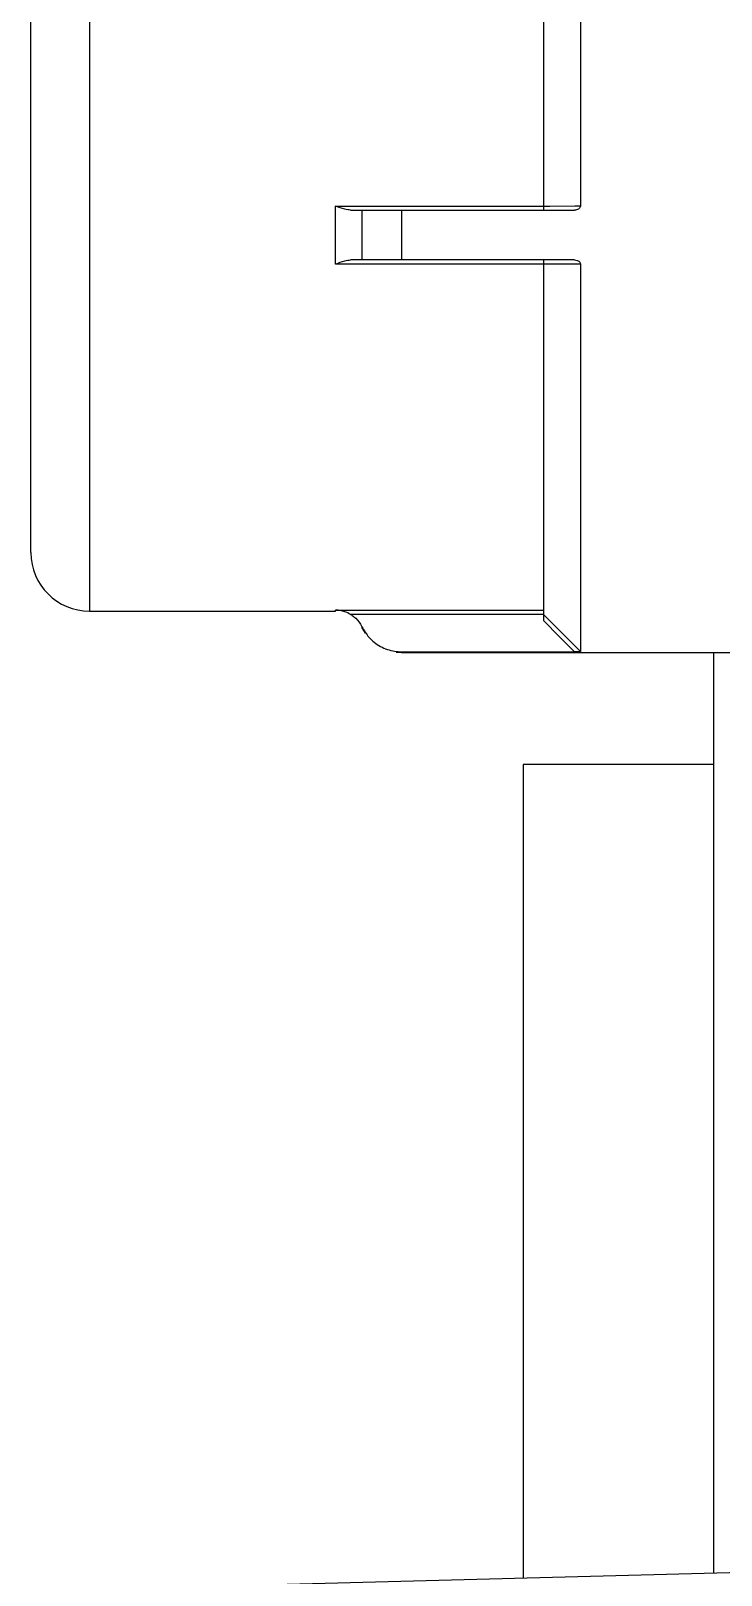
# Model space of a CAD drawing. Extents: x 75 to 2075, y 25 to 1460.
# Drawn here: x 326.6 to 405.1, y 850.6 to 1026.3 of the extents above; entities that cross this region are included whole.
import ezdxf

# ---------------------------------------------------------------- set-up
doc = ezdxf.new("R2010")
doc.units = 0
doc.header["$LTSCALE"] = 5
doc.linetypes.add('SLD-KATı', pattern=[0])
doc.layers.get('0').update_dxf_attribs({"linetype": 'CONTINUOUS'})

msp = doc.modelspace()

# ---------------------------------------------------------------- linework, layer by layer
at = {"color": 7, "linetype": 'SLD-KATı'}
for p, q in [((389.094, 1050.447), (389.094, 1006.372)), ((384.927, 1006.369), (384.927, 1046.27)), ((326.594, 966.938), (326.594, 1039.188)), ((361.248, 999.768), (361.248, 1006.358)), ((361.248, 1006.358), (384.927, 1006.358)), ((364.25, 1005.896), (364.25, 1000.229)), ((368.752, 1005.896), (368.752, 1000.229)), ((368.752, 1005.896), (388.419, 1005.896)), ((388.419, 1000.229), (368.752, 1000.229)), ((384.927, 999.768), (361.248, 999.768)), ((384.927, 959.856), (384.927, 999.756)), ((389.094, 999.754), (389.094, 955.678)), ((333.26, 960.271), (361.248, 960.271)), ((361.248, 960.398), (384.927, 960.398)), ((384.927, 959.9), (362.945, 959.9)), ((368.119, 955.603), (368.752, 955.563)), ((368.752, 955.647), (388.419, 955.647)), ((368.752, 955.563), (408.76, 955.563)), ((404.26, 850.801), (404.26, 955.563)), ((404.26, 942.813), (382.594, 942.813)), ((382.594, 942.813), (382.594, 850.219)), ((434.512, 851.613), (352.868, 849.421))]:
    msp.add_line(p, q, dxfattribs=at)
at = {"color": 8, "linetype": 'SLD-KATı'}
for p, q in [((333.26, 1045.854), (333.26, 960.271)), ((361.248, 960.271), (361.248, 960.398)), ((364.25, 958.478), (364.25, 958.388)), ((368.752, 955.647), (368.752, 955.563))]:
    msp.add_line(p, q, dxfattribs=at)
at = {"color": 7, "linetype": 'SLD-KATı', "flags": 128}
for points in [[(384.927, 1006.369), (385.633, 1006.37), (388.458, 1006.371), (389.094, 1006.372)], [(389.094, 999.754), (388.387, 999.754), (385.563, 999.756), (384.927, 999.756)], [(384.927, 959.856), (385.633, 959.148), (388.458, 956.316), (389.094, 955.678)], [(364.25, 958.388), (364.598, 957.78), (364.608, 957.765)], [(388.419, 955.647), (386.673, 957.398), (384.927, 959.149)]]:
    msp.add_lwpolyline(points, dxfattribs=at)
at = {"color": 7, "linetype": 'SLD-KATı'}
msp.add_arc((333.26, 966.938), 6.667, 180, 270, dxfattribs=at)
for points, knots in [([(362.945, 1005.896), (362.733, 1005.921), (362.19, 1005.984), (361.606, 1006.221), (361.253, 1006.356), (361.248, 1006.358)], [0, 0, 0, 0, 0.3870575, 0.9919303, 1, 1, 1, 1]), ([(362.945, 1005.896), (363.075, 1005.896), (363.517, 1005.896), (363.962, 1005.896), (364.193, 1005.896), (364.25, 1005.896)], [0, 0, 0, 0, 0.2378435, 0.8109852, 1, 1, 1, 1]), ([(364.25, 1005.896), (364.491, 1005.896), (365.019, 1005.896), (366.319, 1005.896), (367.654, 1005.896), (368.483, 1005.896), (368.752, 1005.896)], [0, 0, 0, 0, 0.2538811, 0.5550918, 0.8557309, 1, 1, 1, 1]), ([(384.927, 1005.896), (384.927, 1005.906), (384.927, 1005.923), (384.927, 1006.038), (384.927, 1006.165), (384.927, 1006.279), (384.927, 1006.346), (384.927, 1006.369)], [0, 0, 0, 0, 0.3524465, 0.5984866, 0.7803913, 0.9251528, 1, 1, 1, 1]), ([(389.094, 1006.372), (389.089, 1006.328), (389.079, 1006.242), (389.001, 1006.116), (388.86, 1005.996), (388.655, 1005.912), (388.496, 1005.901), (388.419, 1005.896)], [0, 0, 0, 0, 0.1420929, 0.2836425, 0.4771303, 0.7466726, 1, 1, 1, 1]), ([(361.248, 999.768), (361.253, 999.77), (361.606, 999.904), (362.19, 1000.142), (362.733, 1000.205), (362.945, 1000.229)], [0, 0, 0, 0, 0.0080697, 0.6129425, 1, 1, 1, 1]), ([(364.25, 1000.229), (364.056, 1000.229), (363.719, 1000.229), (363.176, 1000.229), (362.945, 1000.229)], [0, 0, 0, 0, 0.5748814, 1, 1, 1, 1]), ([(368.752, 1000.229), (368.19, 1000.229), (367.067, 1000.229), (365.576, 1000.229), (364.681, 1000.229), (364.335, 1000.229), (364.25, 1000.229)], [0, 0, 0, 0, 0.3002938, 0.600577, 0.9010878, 1, 1, 1, 1]), ([(384.927, 999.756), (384.927, 999.802), (384.927, 999.893), (384.927, 1000.024), (384.927, 1000.147), (384.927, 1000.219), (384.927, 1000.226), (384.927, 1000.229)], [0, 0, 0, 0, 0.1486376, 0.296434, 0.5133112, 0.8133683, 1, 1, 1, 1]), ([(388.419, 1000.229), (388.525, 1000.22), (388.702, 1000.205), (388.909, 1000.096), (389.027, 999.976), (389.085, 999.86), (389.091, 999.785), (389.094, 999.754)], [0, 0, 0, 0, 0.3479484, 0.5797074, 0.7550005, 0.8967044, 1, 1, 1, 1]), ([(362.945, 959.9), (362.733, 960.009), (362.19, 960.289), (361.605, 960.388), (361.253, 960.398), (361.248, 960.398)], [0, 0, 0, 0, 0.38704994, 0.99192625, 1, 1, 1, 1]), ([(362.945, 959.9), (363.075, 959.815), (363.517, 959.527), (363.962, 959.025), (364.193, 958.586), (364.25, 958.478)], [0, 0, 0, 0, 0.2378464, 0.8109775, 1, 1, 1, 1]), ([(384.927, 959.149), (384.927, 959.258), (384.927, 959.444), (384.927, 959.661), (384.927, 959.787), (384.927, 959.843), (384.927, 959.853), (384.927, 959.856)], [0, 0, 0, 0, 0.352495, 0.5984817, 0.7804038, 0.9251401, 1, 1, 1, 1]), ([(364.25, 958.478), (364.491, 958.067), (365.019, 957.17), (366.319, 956.181), (367.654, 955.701), (368.483, 955.66), (368.752, 955.647)], [0, 0, 0, 0, 0.2538859, 0.5550896, 0.8557299, 1, 1, 1, 1]), ([(389.094, 955.678), (389.089, 955.675), (389.079, 955.669), (389.001, 955.661), (388.86, 955.653), (388.655, 955.648), (388.496, 955.648), (388.419, 955.647)], [0, 0, 0, 0, 0.1420803, 0.283634, 0.4771243, 0.7466683, 1, 1, 1, 1])]:
    msp.add_open_spline(points, degree=3, knots=knots, dxfattribs=at)

doc.saveas('drawing.dxf')
